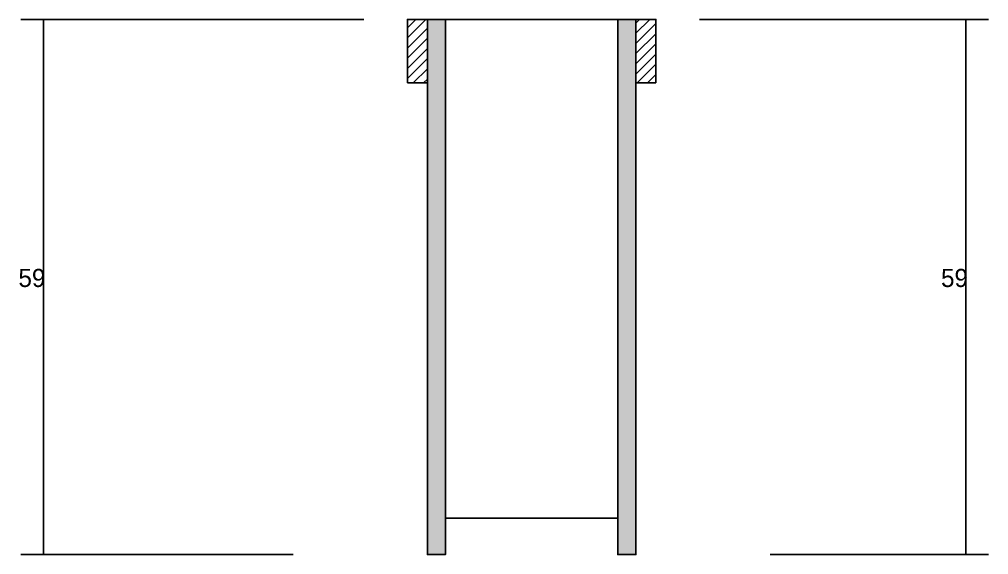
# Model space of a CAD drawing. Header units: metres. Extents: x 3199 to 5706, y 4468 to 5840.
# Drawn here: x 3394.4 to 3608.2, y 4468.4 to 4586.4 of the extents above; entities that cross this region are included whole.
import ezdxf

# ---------------------------------------------------------------- set-up
doc = ezdxf.new("R2010")
doc.units = ezdxf.units.M
for name, color, linetype in [('CONCRETO', 251, 'Continuous'), ('COTA', 241, 'Continuous'), ('Hachura', 253, 'Continuous'), ('Madeira', 126, 'Continuous'), ('Painéis', 200, 'Continuous')]:
    doc.layers.add(name, color=color, linetype=linetype)

msp = doc.modelspace()

# ---------------------------------------------------------------- hatches: boundary and pattern name
at = {"layer": 'Hachura'}
h = msp.add_hatch(dxfattribs=at)
h.set_pattern_fill('ANSI31', scale=0.5)
h.paths.add_polyline_path([(3480, 4572.4), (3484.4, 4572.4), (3484.4, 4572.4), (3484.4, 4586.4), (3484.4, 4586.4), (3480, 4586.4), (3480, 4586.4), (3480, 4572.4)])
h = msp.add_hatch(color=8, dxfattribs=at)
h.dxf.hatch_style = 1
h.paths.add_polyline_path([(3488.4, 4586.4), (3484.4, 4586.4), (3484.4, 4586.4), (3484.4, 4468.4), (3484.4, 4468.4), (3488.4, 4468.4), (3488.4, 4468.4), (3488.4, 4586.4)])
h = msp.add_hatch(color=8, dxfattribs=at)
h.dxf.hatch_style = 1
h.paths.add_polyline_path([(3530.4, 4586.4), (3526.4, 4586.4), (3526.4, 4586.4), (3526.4, 4468.4), (3526.4, 4468.4), (3530.4, 4468.4), (3530.4, 4468.4), (3530.4, 4586.4)])
h = msp.add_hatch(dxfattribs=at)
h.set_pattern_fill('ANSI31', scale=0.5)
h.paths.add_polyline_path([(3534.8, 4572.4), (3530.4, 4572.4), (3530.4, 4572.4), (3530.4, 4586.4), (3530.4, 4586.4), (3534.8, 4586.4), (3534.8, 4586.4), (3534.8, 4572.4)])

# ---------------------------------------------------------------- linework, layer by layer
at = {"layer": 'CONCRETO'}
msp.add_lwpolyline([(3488.4, 4586.4), (3488.4, 4586.4), (3526.4, 4586.4), (3526.4, 4558.4), (3526.4, 4558.4), (3526.4, 4476.4), (3488.4, 4476.4), (3488.4, 4586.4)], close=True, dxfattribs=at)
at = {"layer": 'COTA'}
for p, q in [((3470.4, 4586.4), (3394.7, 4586.4)), ((3399.7, 4468.4), (3399.7, 4586.4)), ((3544.4, 4586.4), (3608.2, 4586.4)), ((3603.2, 4468.4), (3603.2, 4586.4)), ((3454.8, 4468.4), (3394.7, 4468.4)), ((3560, 4468.4), (3608.2, 4468.4))]:
    msp.add_line(p, q, dxfattribs=at)
at = {"layer": 'Madeira'}
for points in [[(3480, 4572.4), (3484.4, 4572.4), (3484.4, 4586.4), (3480, 4586.4)], [(3534.8, 4572.4), (3530.4, 4572.4), (3530.4, 4586.4), (3534.8, 4586.4)]]:
    msp.add_lwpolyline(points, close=True, dxfattribs=at)
at = {"layer": 'Painéis'}
for points in [[(3484.4, 4586.4), (3488.4, 4586.4), (3488.4, 4468.4), (3484.4, 4468.4)], [(3530.4, 4586.4), (3526.4, 4586.4), (3526.4, 4468.4), (3530.4, 4468.4)]]:
    msp.add_lwpolyline(points, close=True, dxfattribs=at)

# ---------------------------------------------------------------- texts
at = {"layer": 'COTA'}
for p in [(3394.2, 4527.4), (3597.7, 4527.4)]:
    msp.add_text('59', height=4, dxfattribs=at).set_placement(p)

doc.saveas('drawing.dxf')
